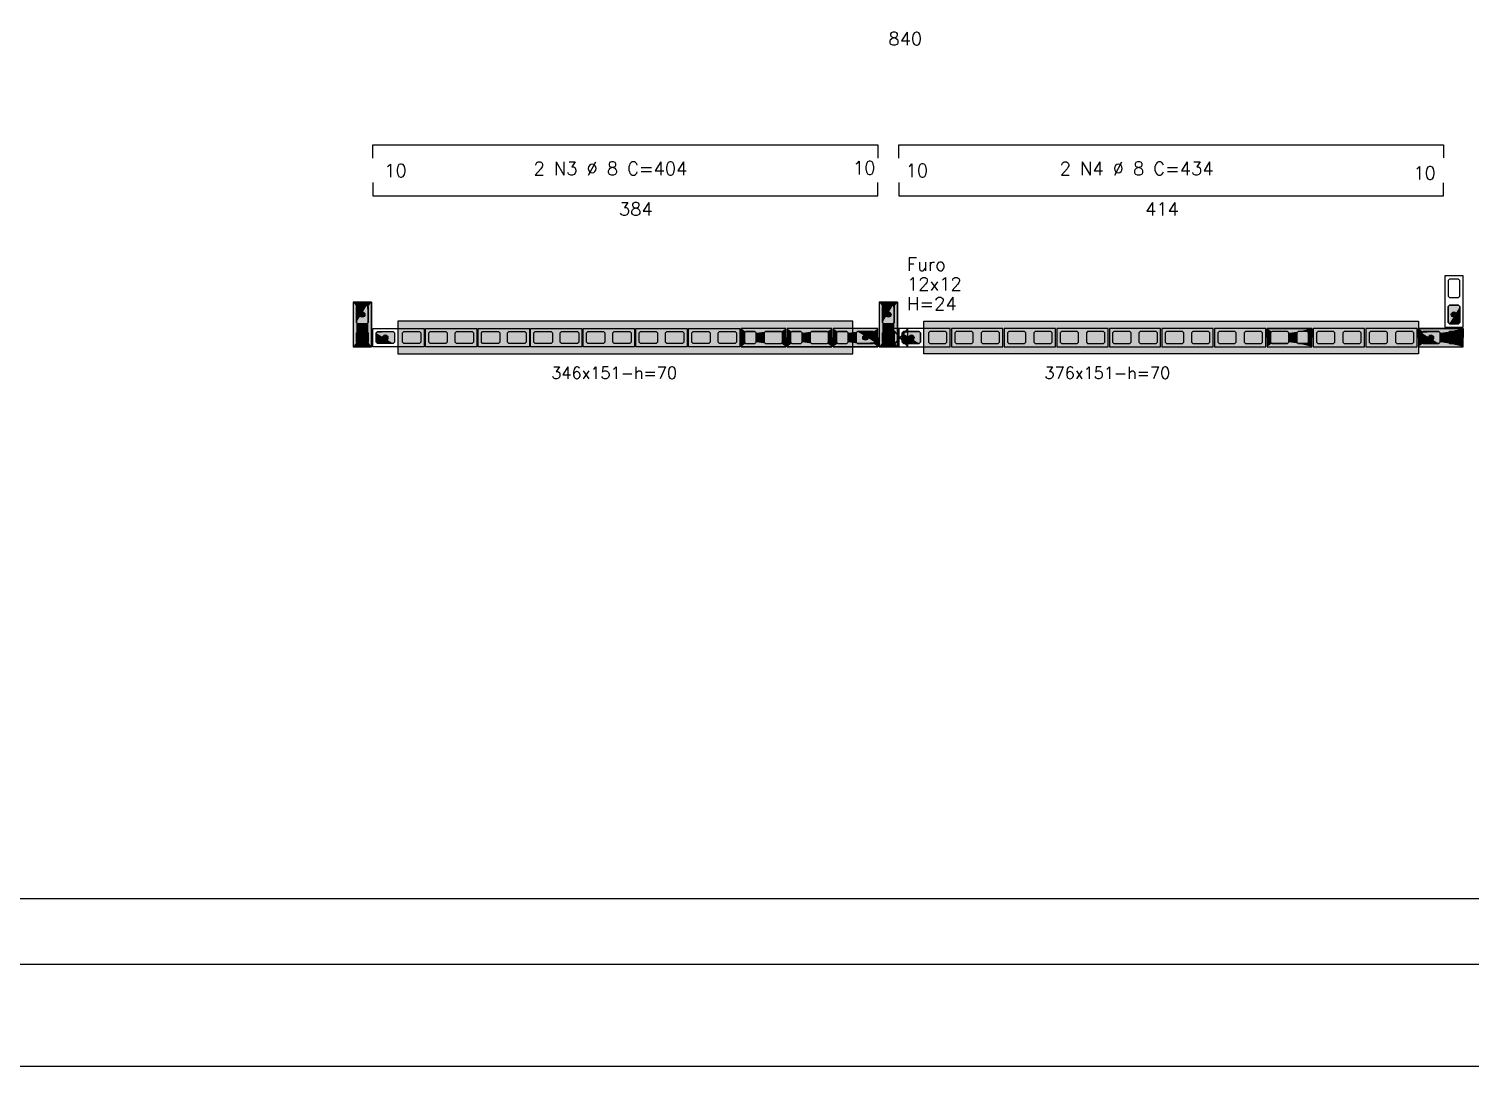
# Model space of a CAD drawing. Extents: x -1.9 to 86, y -1.6 to 61.
# Drawn here: x 19.97 to 41.89, y -1.55 to 14.23 of the extents above; entities that cross this region are included whole.
import ezdxf

# ---------------------------------------------------------------- set-up
doc = ezdxf.new("R2010")
doc.units = 0
doc.header["$MEASUREMENT"] = 0
doc.linetypes.add('HIDDEN', pattern=[9.525, 6.35, -3.175])
doc.layers.get('Defpoints').update_dxf_attribs({"linetype": 'CONTINUOUS'})
for name, color, linetype in [('ARQ_FOLHA', 7, 'CONTINUOUS'), ('PENA_01', 1, 'CONTINUOUS'), ('PENA_02', 2, 'CONTINUOUS'), ('PENA_03', 3, 'CONTINUOUS'), ('PENA_05', 5, 'CONTINUOUS'), ('PENA_11', 252, 'CONTINUOUS'), ('PENA_21', 100, 'CONTINUOUS'), ('PENA_23', 50, 'CONTINUOUS')]:
    doc.layers.add(name, color=color, linetype=linetype)
doc.styles.get("Standard").update_dxf_attribs({"font": 'ROMANS.SHX'})

msp = doc.modelspace()

# ---------------------------------------------------------------- linework, layer by layer
at = {"layer": 'ARQ_FOLHA', "color": 1}
for points in [[(0, 0), (84.1, 0), (84.1, 59.4), (0, 59.4)], [(2.5, 1), (83.1, 1), (83.1, 58.4), (2.5, 58.4)]]:
    msp.add_lwpolyline(points, close=True, dxfattribs=at)
at = {"layer": 'Defpoints', "color": 8, "linetype": 'HIDDEN', "ltscale": 100}
msp.add_lwpolyline([(-1.95, 60.95), (-1.95, -1.55), (86.05, -1.55), (86.05, 60.95)], close=True, dxfattribs=at)
at = {"layer": 'PENA_01', "linetype": 'Continuous'}
for points in [[(41.709, 10.141), (41.729, 10.161), (41.729, 10.401), (41.709, 10.421), (41.569, 10.421), (41.549, 10.401), (41.549, 10.161), (41.569, 10.141), (41.709, 10.141)], [(25.129, 9.761), (25.129, 10.001), (25.109, 10.021), (24.969, 10.021), (24.949, 10.001), (24.949, 9.761), (24.969, 9.741), (25.109, 9.741), (25.129, 9.761)], [(33.129, 9.761), (33.129, 10.001), (33.109, 10.021), (32.969, 10.021), (32.949, 10.001), (32.949, 9.761), (32.969, 9.741), (33.109, 9.741), (33.129, 9.761)], [(41.709, 9.741), (41.729, 9.761), (41.729, 10.001), (41.709, 10.021), (41.569, 10.021), (41.549, 10.001), (41.549, 9.761), (41.569, 9.741), (41.709, 9.741)], [(25.129, 9.461), (25.129, 9.601), (25.109, 9.621), (24.969, 9.621), (24.949, 9.601), (24.949, 9.461), (24.969, 9.441), (25.109, 9.441), (25.129, 9.461)], [(25.529, 9.461), (25.509, 9.441), (25.269, 9.441), (25.249, 9.461), (25.249, 9.601), (25.269, 9.621), (25.509, 9.621), (25.529, 9.601), (25.529, 9.461)], [(25.929, 9.461), (25.909, 9.441), (25.669, 9.441), (25.649, 9.461), (25.649, 9.601), (25.669, 9.621), (25.909, 9.621), (25.929, 9.601), (25.929, 9.461)], [(26.329, 9.461), (26.309, 9.441), (26.069, 9.441), (26.049, 9.461), (26.049, 9.601), (26.069, 9.621), (26.309, 9.621), (26.329, 9.601), (26.329, 9.461)], [(26.729, 9.461), (26.709, 9.441), (26.469, 9.441), (26.449, 9.461), (26.449, 9.601), (26.469, 9.621), (26.709, 9.621), (26.729, 9.601), (26.729, 9.461)], [(27.129, 9.461), (27.109, 9.441), (26.869, 9.441), (26.849, 9.461), (26.849, 9.601), (26.869, 9.621), (27.109, 9.621), (27.129, 9.601), (27.129, 9.461)], [(27.529, 9.461), (27.509, 9.441), (27.269, 9.441), (27.249, 9.461), (27.249, 9.601), (27.269, 9.621), (27.509, 9.621), (27.529, 9.601), (27.529, 9.461)], [(27.929, 9.461), (27.909, 9.441), (27.669, 9.441), (27.649, 9.461), (27.649, 9.601), (27.669, 9.621), (27.909, 9.621), (27.929, 9.601), (27.929, 9.461)], [(28.329, 9.461), (28.309, 9.441), (28.069, 9.441), (28.049, 9.461), (28.049, 9.601), (28.069, 9.621), (28.309, 9.621), (28.329, 9.601), (28.329, 9.461)], [(28.729, 9.461), (28.709, 9.441), (28.469, 9.441), (28.449, 9.461), (28.449, 9.601), (28.469, 9.621), (28.709, 9.621), (28.729, 9.601), (28.729, 9.461)], [(29.129, 9.461), (29.109, 9.441), (28.869, 9.441), (28.849, 9.461), (28.849, 9.601), (28.869, 9.621), (29.109, 9.621), (29.129, 9.601), (29.129, 9.461)], [(29.529, 9.461), (29.509, 9.441), (29.269, 9.441), (29.249, 9.461), (29.249, 9.601), (29.269, 9.621), (29.509, 9.621), (29.529, 9.601), (29.529, 9.461)], [(29.929, 9.461), (29.909, 9.441), (29.669, 9.441), (29.649, 9.461), (29.649, 9.601), (29.669, 9.621), (29.909, 9.621), (29.929, 9.601), (29.929, 9.461)], [(30.329, 9.461), (30.309, 9.441), (30.069, 9.441), (30.049, 9.461), (30.049, 9.601), (30.069, 9.621), (30.309, 9.621), (30.329, 9.601), (30.329, 9.461)], [(30.729, 9.461), (30.709, 9.441), (30.469, 9.441), (30.449, 9.461), (30.449, 9.601), (30.469, 9.621), (30.709, 9.621), (30.729, 9.601), (30.729, 9.461)], [(30.869, 9.441), (31.009, 9.441), (31.029, 9.461), (31.029, 9.601), (31.009, 9.621), (30.869, 9.621), (30.849, 9.601), (30.849, 9.461), (30.869, 9.441)], [(31.169, 9.441), (31.409, 9.441), (31.429, 9.461), (31.429, 9.601), (31.409, 9.621), (31.169, 9.621), (31.149, 9.601), (31.149, 9.461), (31.169, 9.441)], [(31.569, 9.441), (31.709, 9.441), (31.729, 9.461), (31.729, 9.601), (31.709, 9.621), (31.569, 9.621), (31.549, 9.601), (31.549, 9.461), (31.569, 9.441)], [(31.869, 9.441), (32.109, 9.441), (32.129, 9.461), (32.129, 9.601), (32.109, 9.621), (31.869, 9.621), (31.849, 9.601), (31.849, 9.461), (31.869, 9.441)], [(32.269, 9.441), (32.409, 9.441), (32.429, 9.461), (32.429, 9.601), (32.409, 9.621), (32.269, 9.621), (32.249, 9.601), (32.249, 9.461), (32.269, 9.441)], [(32.569, 9.441), (32.809, 9.441), (32.829, 9.461), (32.829, 9.601), (32.809, 9.621), (32.569, 9.621), (32.549, 9.601), (32.549, 9.461), (32.569, 9.441)], [(33.129, 9.461), (33.129, 9.601), (33.109, 9.621), (32.969, 9.621), (32.949, 9.601), (32.949, 9.461), (32.969, 9.441), (33.109, 9.441), (33.129, 9.461)], [(33.249, 9.461), (33.269, 9.441), (33.509, 9.441), (33.529, 9.461), (33.529, 9.601), (33.509, 9.621), (33.269, 9.621), (33.249, 9.601), (33.249, 9.461)], [(33.649, 9.461), (33.669, 9.441), (33.909, 9.441), (33.929, 9.461), (33.929, 9.601), (33.909, 9.621), (33.669, 9.621), (33.649, 9.601), (33.649, 9.461)], [(34.049, 9.461), (34.069, 9.441), (34.309, 9.441), (34.329, 9.461), (34.329, 9.601), (34.309, 9.621), (34.069, 9.621), (34.049, 9.601), (34.049, 9.461)], [(34.449, 9.461), (34.469, 9.441), (34.709, 9.441), (34.729, 9.461), (34.729, 9.601), (34.709, 9.621), (34.469, 9.621), (34.449, 9.601), (34.449, 9.461)], [(34.849, 9.461), (34.869, 9.441), (35.109, 9.441), (35.129, 9.461), (35.129, 9.601), (35.109, 9.621), (34.869, 9.621), (34.849, 9.601), (34.849, 9.461)], [(35.249, 9.461), (35.269, 9.441), (35.509, 9.441), (35.529, 9.461), (35.529, 9.601), (35.509, 9.621), (35.269, 9.621), (35.249, 9.601), (35.249, 9.461)], [(35.649, 9.461), (35.669, 9.441), (35.909, 9.441), (35.929, 9.461), (35.929, 9.601), (35.909, 9.621), (35.669, 9.621), (35.649, 9.601), (35.649, 9.461)], [(36.049, 9.461), (36.069, 9.441), (36.309, 9.441), (36.329, 9.461), (36.329, 9.601), (36.309, 9.621), (36.069, 9.621), (36.049, 9.601), (36.049, 9.461)], [(36.449, 9.461), (36.469, 9.441), (36.709, 9.441), (36.729, 9.461), (36.729, 9.601), (36.709, 9.621), (36.469, 9.621), (36.449, 9.601), (36.449, 9.461)], [(36.849, 9.461), (36.869, 9.441), (37.109, 9.441), (37.129, 9.461), (37.129, 9.601), (37.109, 9.621), (36.869, 9.621), (36.849, 9.601), (36.849, 9.461)], [(37.249, 9.461), (37.269, 9.441), (37.509, 9.441), (37.529, 9.461), (37.529, 9.601), (37.509, 9.621), (37.269, 9.621), (37.249, 9.601), (37.249, 9.461)], [(37.649, 9.461), (37.669, 9.441), (37.909, 9.441), (37.929, 9.461), (37.929, 9.601), (37.909, 9.621), (37.669, 9.621), (37.649, 9.601), (37.649, 9.461)], [(38.049, 9.461), (38.069, 9.441), (38.309, 9.441), (38.329, 9.461), (38.329, 9.601), (38.309, 9.621), (38.069, 9.621), (38.049, 9.601), (38.049, 9.461)], [(38.449, 9.461), (38.469, 9.441), (38.709, 9.441), (38.729, 9.461), (38.729, 9.601), (38.709, 9.621), (38.469, 9.621), (38.449, 9.601), (38.449, 9.461)], [(39.109, 9.621), (38.869, 9.621), (38.849, 9.601), (38.849, 9.461), (38.869, 9.441), (39.109, 9.441), (39.129, 9.461), (39.129, 9.601), (39.109, 9.621)], [(39.409, 9.621), (39.269, 9.621), (39.249, 9.601), (39.249, 9.461), (39.269, 9.441), (39.409, 9.441), (39.429, 9.461), (39.429, 9.601), (39.409, 9.621)], [(39.549, 9.461), (39.569, 9.441), (39.809, 9.441), (39.829, 9.461), (39.829, 9.601), (39.809, 9.621), (39.569, 9.621), (39.549, 9.601), (39.549, 9.461)], [(39.949, 9.461), (39.969, 9.441), (40.209, 9.441), (40.229, 9.461), (40.229, 9.601), (40.209, 9.621), (39.969, 9.621), (39.949, 9.601), (39.949, 9.461)], [(40.349, 9.461), (40.369, 9.441), (40.609, 9.441), (40.629, 9.461), (40.629, 9.601), (40.609, 9.621), (40.369, 9.621), (40.349, 9.601), (40.349, 9.461)], [(40.749, 9.461), (40.769, 9.441), (41.009, 9.441), (41.029, 9.461), (41.029, 9.601), (41.009, 9.621), (40.769, 9.621), (40.749, 9.601), (40.749, 9.461)], [(41.409, 9.621), (41.169, 9.621), (41.149, 9.601), (41.149, 9.461), (41.169, 9.441), (41.409, 9.441), (41.429, 9.461), (41.429, 9.601), (41.409, 9.621)], [(41.709, 9.621), (41.569, 9.621), (41.549, 9.601), (41.549, 9.461), (41.569, 9.441), (41.709, 9.441), (41.729, 9.461), (41.729, 9.601), (41.709, 9.621)]]:
    msp.add_lwpolyline(points, dxfattribs=at)
at = {"layer": 'PENA_02', "linetype": 'Continuous'}
for points in [[(41.779, 9.691), (41.779, 10.471), (41.499, 10.471), (41.499, 9.691), (41.779, 9.691)], [(25.179, 9.391), (25.179, 10.071), (24.899, 10.071), (24.899, 9.391), (25.179, 9.391)], [(33.179, 9.391), (33.179, 10.071), (32.899, 10.071), (32.899, 9.391), (33.179, 9.391)], [(25.979, 9.391), (25.199, 9.391), (25.199, 9.671), (25.979, 9.671), (25.979, 9.391)], [(26.779, 9.391), (25.999, 9.391), (25.999, 9.671), (26.779, 9.671), (26.779, 9.391)], [(27.579, 9.391), (26.799, 9.391), (26.799, 9.671), (27.579, 9.671), (27.579, 9.391)], [(28.379, 9.391), (27.599, 9.391), (27.599, 9.671), (28.379, 9.671), (28.379, 9.391)], [(29.179, 9.391), (28.399, 9.391), (28.399, 9.671), (29.179, 9.671), (29.179, 9.391)], [(29.979, 9.391), (29.199, 9.391), (29.199, 9.671), (29.979, 9.671), (29.979, 9.391)], [(30.779, 9.391), (29.999, 9.391), (29.999, 9.671), (30.779, 9.671), (30.779, 9.391)], [(30.799, 9.391), (31.479, 9.391), (31.479, 9.671), (30.799, 9.671), (30.799, 9.391)], [(31.499, 9.391), (32.179, 9.391), (32.179, 9.671), (31.499, 9.671), (31.499, 9.391)], [(32.199, 9.391), (32.879, 9.391), (32.879, 9.671), (32.199, 9.671), (32.199, 9.391)], [(33.199, 9.391), (33.979, 9.391), (33.979, 9.671), (33.199, 9.671), (33.199, 9.391)], [(33.999, 9.391), (34.779, 9.391), (34.779, 9.671), (33.999, 9.671), (33.999, 9.391)], [(34.799, 9.391), (35.579, 9.391), (35.579, 9.671), (34.799, 9.671), (34.799, 9.391)], [(35.599, 9.391), (36.379, 9.391), (36.379, 9.671), (35.599, 9.671), (35.599, 9.391)], [(36.399, 9.391), (37.179, 9.391), (37.179, 9.671), (36.399, 9.671), (36.399, 9.391)], [(37.199, 9.391), (37.979, 9.391), (37.979, 9.671), (37.199, 9.671), (37.199, 9.391)], [(37.999, 9.391), (38.779, 9.391), (38.779, 9.671), (37.999, 9.671), (37.999, 9.391)], [(39.479, 9.671), (38.799, 9.671), (38.799, 9.391), (39.479, 9.391), (39.479, 9.671)], [(39.499, 9.391), (40.279, 9.391), (40.279, 9.671), (39.499, 9.671), (39.499, 9.391)], [(40.299, 9.391), (41.079, 9.391), (41.079, 9.671), (40.299, 9.671), (40.299, 9.391)], [(41.779, 9.671), (41.099, 9.671), (41.099, 9.391), (41.779, 9.391), (41.779, 9.671)]]:
    msp.add_lwpolyline(points, dxfattribs=at)
at = {"layer": 'PENA_03', "linetype": 'Continuous'}
for p, q in [((33.333, 9.671), (33.093, 9.391)), ((33.093, 9.671), (33.333, 9.391)), ((33.333, 9.671), (33.093, 9.671)), ((33.093, 9.671), (33.093, 9.391)), ((33.333, 9.391), (33.333, 9.671)), ((33.093, 9.391), (33.333, 9.391))]:
    msp.add_line(p, q, dxfattribs=at)
for points in [[(25.109, 10.021), (25.129, 10.001), (25.129, 9.761), (25.109, 9.741), (24.969, 9.741), (24.949, 9.761), (24.949, 10.001), (24.969, 10.021), (25.109, 10.021)], [(33.109, 10.021), (33.129, 10.001), (33.129, 9.761), (33.109, 9.741), (32.969, 9.741), (32.949, 9.761), (32.949, 10.001), (32.969, 10.021), (33.109, 10.021)], [(41.569, 9.741), (41.549, 9.761), (41.549, 10.001), (41.569, 10.021), (41.709, 10.021), (41.729, 10.001), (41.729, 9.761), (41.709, 9.741), (41.569, 9.741)], [(24.949, 9.601), (24.969, 9.621), (25.109, 9.621), (25.129, 9.601), (25.129, 9.461), (25.109, 9.441), (24.969, 9.441), (24.949, 9.461), (24.949, 9.601)], [(25.249, 9.601), (25.269, 9.621), (25.509, 9.621), (25.529, 9.601), (25.529, 9.461), (25.509, 9.441), (25.269, 9.441), (25.249, 9.461), (25.249, 9.601)], [(32.829, 9.461), (32.809, 9.441), (32.569, 9.441), (32.549, 9.461), (32.549, 9.601), (32.569, 9.621), (32.809, 9.621), (32.829, 9.601), (32.829, 9.461)], [(32.949, 9.601), (32.969, 9.621), (33.109, 9.621), (33.129, 9.601), (33.129, 9.461), (33.109, 9.441), (32.969, 9.441), (32.949, 9.461), (32.949, 9.601)], [(33.249, 9.601), (33.269, 9.621), (33.509, 9.621), (33.529, 9.601), (33.529, 9.461), (33.509, 9.441), (33.269, 9.441), (33.249, 9.461), (33.249, 9.601)], [(41.149, 9.601), (41.169, 9.621), (41.409, 9.621), (41.429, 9.601), (41.429, 9.461), (41.409, 9.441), (41.169, 9.441), (41.149, 9.461), (41.149, 9.601)], [(41.569, 9.441), (41.549, 9.461), (41.549, 9.601), (41.569, 9.621), (41.709, 9.621), (41.729, 9.601), (41.729, 9.461), (41.709, 9.441), (41.569, 9.441)]]:
    msp.add_lwpolyline(points, dxfattribs=at)
for centre in [(25.039, 9.881), (33.039, 9.881), (41.639, 9.881), (25.039, 9.531), (25.389, 9.531), (32.689, 9.531), (33.039, 9.531), (33.389, 9.531), (41.289, 9.531), (41.639, 9.531)]:
    msp.add_circle(centre, 0.04, dxfattribs=at)
for points in [[(25.079, 9.881), (25.019, 9.916), (25.002, 9.895)], [(25.079, 9.881), (25.002, 9.895), (25.002, 9.867)], [(25.079, 9.881), (25.002, 9.867), (25.019, 9.846)], [(25.079, 9.881), (25.046, 9.921), (25.019, 9.916)], [(25.079, 9.881), (25.019, 9.846), (25.046, 9.842)], [(25.079, 9.881), (25.07, 9.907), (25.046, 9.921)], [(25.079, 9.881), (25.046, 9.842), (25.07, 9.855)], [(25.079, 9.881), (25.07, 9.855), (25.079, 9.881)], [(33.079, 9.881), (33.019, 9.916), (33.002, 9.895)], [(33.079, 9.881), (33.002, 9.895), (33.002, 9.867)], [(33.079, 9.881), (33.002, 9.867), (33.019, 9.846)], [(33.079, 9.881), (33.046, 9.921), (33.019, 9.916)], [(33.079, 9.881), (33.019, 9.846), (33.046, 9.842)], [(33.079, 9.881), (33.07, 9.907), (33.046, 9.921)], [(33.079, 9.881), (33.046, 9.842), (33.07, 9.855)], [(33.079, 9.881), (33.07, 9.855), (33.079, 9.881)], [(41.679, 9.881), (41.619, 9.916), (41.602, 9.895)], [(41.679, 9.881), (41.602, 9.895), (41.602, 9.867)], [(41.679, 9.881), (41.602, 9.867), (41.619, 9.846)], [(41.679, 9.881), (41.646, 9.921), (41.619, 9.916)], [(41.679, 9.881), (41.619, 9.846), (41.646, 9.842)], [(41.679, 9.881), (41.67, 9.907), (41.646, 9.921)], [(41.679, 9.881), (41.646, 9.842), (41.67, 9.855)], [(41.679, 9.881), (41.67, 9.855), (41.679, 9.881)], [(25.079, 9.531), (25.019, 9.566), (25.002, 9.545)], [(25.079, 9.531), (25.002, 9.545), (25.002, 9.517)], [(25.079, 9.531), (25.002, 9.517), (25.019, 9.496)], [(25.079, 9.531), (25.046, 9.571), (25.019, 9.566)], [(25.079, 9.531), (25.019, 9.496), (25.046, 9.492)], [(25.079, 9.531), (25.07, 9.557), (25.046, 9.571)], [(25.079, 9.531), (25.046, 9.492), (25.07, 9.505)], [(25.079, 9.531), (25.07, 9.505), (25.079, 9.531)], [(25.429, 9.531), (25.369, 9.566), (25.352, 9.545)], [(25.429, 9.531), (25.352, 9.545), (25.352, 9.517)], [(25.429, 9.531), (25.352, 9.517), (25.369, 9.496)], [(25.429, 9.531), (25.396, 9.571), (25.369, 9.566)], [(25.429, 9.531), (25.369, 9.496), (25.396, 9.492)], [(25.429, 9.531), (25.42, 9.557), (25.396, 9.571)], [(25.429, 9.531), (25.396, 9.492), (25.42, 9.505)], [(25.429, 9.531), (25.42, 9.505), (25.429, 9.531)], [(32.729, 9.531), (32.669, 9.566), (32.652, 9.545)], [(32.729, 9.531), (32.652, 9.545), (32.652, 9.517)], [(32.729, 9.531), (32.652, 9.517), (32.669, 9.496)], [(32.729, 9.531), (32.696, 9.571), (32.669, 9.566)], [(32.729, 9.531), (32.669, 9.496), (32.696, 9.492)], [(32.729, 9.531), (32.72, 9.557), (32.696, 9.571)], [(32.729, 9.531), (32.696, 9.492), (32.72, 9.505)], [(32.729, 9.531), (32.72, 9.505), (32.729, 9.531)], [(33.079, 9.531), (33.019, 9.566), (33.002, 9.545)], [(33.079, 9.531), (33.002, 9.545), (33.002, 9.517)], [(33.079, 9.531), (33.002, 9.517), (33.019, 9.496)], [(33.079, 9.531), (33.046, 9.571), (33.019, 9.566)], [(33.079, 9.531), (33.019, 9.496), (33.046, 9.492)], [(33.079, 9.531), (33.07, 9.557), (33.046, 9.571)], [(33.079, 9.531), (33.046, 9.492), (33.07, 9.505)], [(33.079, 9.531), (33.07, 9.505), (33.079, 9.531)], [(33.429, 9.531), (33.369, 9.566), (33.352, 9.545)], [(33.429, 9.531), (33.352, 9.545), (33.352, 9.517)], [(33.429, 9.531), (33.352, 9.517), (33.369, 9.496)], [(33.429, 9.531), (33.396, 9.571), (33.369, 9.566)], [(33.429, 9.531), (33.369, 9.496), (33.396, 9.492)], [(33.429, 9.531), (33.42, 9.557), (33.396, 9.571)], [(33.429, 9.531), (33.396, 9.492), (33.42, 9.505)], [(33.429, 9.531), (33.42, 9.505), (33.429, 9.531)], [(41.329, 9.531), (41.269, 9.566), (41.252, 9.545)], [(41.329, 9.531), (41.252, 9.545), (41.252, 9.517)], [(41.329, 9.531), (41.252, 9.517), (41.269, 9.496)], [(41.329, 9.531), (41.296, 9.571), (41.269, 9.566)], [(41.329, 9.531), (41.269, 9.496), (41.296, 9.492)], [(41.329, 9.531), (41.32, 9.557), (41.296, 9.571)], [(41.329, 9.531), (41.296, 9.492), (41.32, 9.505)], [(41.329, 9.531), (41.32, 9.505), (41.329, 9.531)], [(41.679, 9.531), (41.619, 9.566), (41.602, 9.545)], [(41.679, 9.531), (41.602, 9.545), (41.602, 9.517)], [(41.679, 9.531), (41.602, 9.517), (41.619, 9.496)], [(41.679, 9.531), (41.646, 9.571), (41.619, 9.566)], [(41.679, 9.531), (41.619, 9.496), (41.646, 9.492)], [(41.679, 9.531), (41.67, 9.557), (41.646, 9.571)], [(41.679, 9.531), (41.646, 9.492), (41.67, 9.505)], [(41.679, 9.531), (41.67, 9.505), (41.679, 9.531)]]:
    msp.add_solid(points, dxfattribs=at)
at = {"layer": 'PENA_05', "linetype": 'Continuous'}
for p, q in [((25.199, 12.261), (25.199, 12.461)), ((25.199, 12.461), (32.879, 12.461)), ((32.879, 12.461), (32.879, 12.261)), ((33.199, 12.261), (33.199, 12.461)), ((33.199, 12.461), (41.479, 12.461)), ((41.479, 12.461), (41.479, 12.263)), ((25.199, 11.888), (25.199, 11.688)), ((32.879, 11.688), (32.879, 11.888)), ((33.199, 11.888), (33.199, 11.688)), ((41.479, 11.688), (41.479, 11.886)), ((25.199, 11.688), (32.879, 11.688)), ((33.199, 11.688), (41.479, 11.688))]:
    msp.add_line(p, q, dxfattribs=at)
at = {"layer": 'PENA_11', "linetype": 'Continuous'}
for points in [[(25.109, 10.021), (24.969, 9.741), (24.949, 9.761)], [(25.109, 10.021), (24.949, 9.761), (24.949, 10.001)], [(25.109, 10.021), (24.949, 10.001), (24.969, 10.021)], [(25.109, 10.021), (25.109, 9.741), (24.969, 9.741)], [(25.109, 10.021), (24.969, 10.021), (25.109, 10.021)], [(25.109, 10.021), (25.129, 10.001), (25.129, 9.761)], [(25.109, 10.021), (25.129, 9.761), (25.109, 9.741)], [(33.109, 10.021), (32.969, 9.741), (32.949, 9.761)], [(33.109, 10.021), (32.949, 9.761), (32.949, 10.001)], [(33.109, 10.021), (32.949, 10.001), (32.969, 10.021)], [(33.109, 10.021), (33.109, 9.741), (32.969, 9.741)], [(33.109, 10.021), (32.969, 10.021), (33.109, 10.021)], [(33.109, 10.021), (33.129, 10.001), (33.129, 9.761)], [(33.109, 10.021), (33.129, 9.761), (33.109, 9.741)], [(41.569, 9.741), (41.549, 10.001), (41.569, 10.021)], [(41.569, 9.741), (41.549, 9.761), (41.549, 10.001)], [(41.569, 9.741), (41.569, 10.021), (41.709, 10.021)], [(41.569, 9.741), (41.709, 10.021), (41.729, 10.001)], [(41.569, 9.741), (41.729, 10.001), (41.729, 9.761)], [(41.569, 9.741), (41.729, 9.761), (41.709, 9.741)], [(41.569, 9.741), (41.709, 9.741), (41.569, 9.741)], [(24.949, 9.601), (24.969, 9.621), (25.109, 9.621)], [(24.949, 9.601), (25.109, 9.621), (25.129, 9.601)], [(24.949, 9.601), (25.129, 9.601), (25.129, 9.461)], [(24.949, 9.601), (25.129, 9.461), (25.109, 9.441)], [(24.949, 9.601), (25.109, 9.441), (24.969, 9.441)], [(24.949, 9.601), (24.969, 9.441), (24.949, 9.461)], [(24.949, 9.601), (24.949, 9.461), (24.949, 9.601)], [(25.249, 9.601), (25.269, 9.621), (25.509, 9.621)], [(25.249, 9.601), (25.509, 9.621), (25.529, 9.601)], [(25.249, 9.601), (25.529, 9.601), (25.529, 9.461)], [(25.249, 9.601), (25.529, 9.461), (25.509, 9.441)], [(25.249, 9.601), (25.509, 9.441), (25.269, 9.441)], [(25.249, 9.601), (25.269, 9.441), (25.249, 9.461)], [(25.249, 9.601), (25.249, 9.461), (25.249, 9.601)], [(32.829, 9.461), (32.549, 9.601), (32.569, 9.621)], [(32.829, 9.461), (32.549, 9.461), (32.549, 9.601)], [(32.829, 9.461), (32.569, 9.441), (32.549, 9.461)], [(32.829, 9.461), (32.569, 9.621), (32.809, 9.621)], [(32.829, 9.461), (32.809, 9.441), (32.569, 9.441)], [(32.829, 9.461), (32.809, 9.621), (32.829, 9.601)], [(32.829, 9.461), (32.829, 9.601), (32.829, 9.461)], [(32.949, 9.601), (32.969, 9.621), (33.109, 9.621)], [(32.949, 9.601), (33.109, 9.621), (33.129, 9.601)], [(32.949, 9.601), (33.129, 9.601), (33.129, 9.461)], [(32.949, 9.601), (33.129, 9.461), (33.109, 9.441)], [(32.949, 9.601), (33.109, 9.441), (32.969, 9.441)], [(32.949, 9.601), (32.969, 9.441), (32.949, 9.461)], [(32.949, 9.601), (32.949, 9.461), (32.949, 9.601)], [(33.249, 9.601), (33.269, 9.621), (33.509, 9.621)], [(33.249, 9.601), (33.509, 9.621), (33.529, 9.601)], [(33.249, 9.601), (33.529, 9.601), (33.529, 9.461)], [(33.249, 9.601), (33.529, 9.461), (33.509, 9.441)], [(33.249, 9.601), (33.509, 9.441), (33.269, 9.441)], [(33.249, 9.601), (33.269, 9.441), (33.249, 9.461)], [(33.249, 9.601), (33.249, 9.461), (33.249, 9.601)], [(41.149, 9.601), (41.169, 9.621), (41.409, 9.621)], [(41.149, 9.601), (41.409, 9.621), (41.429, 9.601)], [(41.149, 9.601), (41.429, 9.601), (41.429, 9.461)], [(41.149, 9.601), (41.429, 9.461), (41.409, 9.441)], [(41.149, 9.601), (41.409, 9.441), (41.169, 9.441)], [(41.149, 9.601), (41.169, 9.441), (41.149, 9.461)], [(41.149, 9.601), (41.149, 9.461), (41.149, 9.601)], [(41.569, 9.441), (41.549, 9.601), (41.569, 9.621)], [(41.569, 9.441), (41.549, 9.461), (41.549, 9.601)], [(41.569, 9.441), (41.569, 9.621), (41.709, 9.621)], [(41.569, 9.441), (41.709, 9.621), (41.729, 9.601)], [(41.569, 9.441), (41.729, 9.601), (41.729, 9.461)], [(41.569, 9.441), (41.729, 9.461), (41.709, 9.441)], [(41.569, 9.441), (41.709, 9.441), (41.569, 9.441)]]:
    msp.add_solid(points, dxfattribs=at)
at = {"layer": 'PENA_21', "linetype": 'Continuous'}
for points in [[(25.039, 9.391), (25.039, 9.441), (24.969, 9.441), (24.949, 9.461), (24.949, 9.601), (24.969, 9.621), (25.039, 9.621), (25.039, 9.741), (24.969, 9.741), (24.949, 9.761), (24.949, 10.001), (24.969, 10.021), (25.039, 10.021), (25.039, 10.071), (24.899, 10.071), (24.899, 9.391), (25.039, 9.391)], [(25.039, 9.391), (25.039, 9.441), (25.109, 9.441), (25.129, 9.461), (25.129, 9.601), (25.109, 9.621), (25.039, 9.621), (25.039, 9.741), (25.109, 9.741), (25.129, 9.761), (25.129, 10.001), (25.109, 10.021), (25.039, 10.021), (25.039, 10.071), (25.179, 10.071), (25.179, 9.391), (25.039, 9.391)], [(33.039, 9.391), (33.039, 9.441), (32.969, 9.441), (32.949, 9.461), (32.949, 9.601), (32.969, 9.621), (33.039, 9.621), (33.039, 9.741), (32.969, 9.741), (32.949, 9.761), (32.949, 10.001), (32.969, 10.021), (33.039, 10.021), (33.039, 10.071), (32.899, 10.071), (32.899, 9.391), (33.039, 9.391)], [(33.039, 9.391), (33.039, 9.441), (33.109, 9.441), (33.129, 9.461), (33.129, 9.601), (33.109, 9.621), (33.039, 9.621), (33.039, 9.741), (33.109, 9.741), (33.129, 9.761), (33.129, 10.001), (33.109, 10.021), (33.039, 10.021), (33.039, 10.071), (33.179, 10.071), (33.179, 9.391), (33.039, 9.391)], [(30.799, 9.531), (30.849, 9.531), (30.849, 9.601), (30.869, 9.621), (31.009, 9.621), (31.029, 9.601), (31.029, 9.531), (31.149, 9.531), (31.149, 9.601), (31.169, 9.621), (31.409, 9.621), (31.429, 9.601), (31.429, 9.531), (31.479, 9.531), (31.479, 9.671), (30.799, 9.671), (30.799, 9.531)], [(31.499, 9.531), (31.549, 9.531), (31.549, 9.601), (31.569, 9.621), (31.709, 9.621), (31.729, 9.601), (31.729, 9.531), (31.849, 9.531), (31.849, 9.601), (31.869, 9.621), (32.109, 9.621), (32.129, 9.601), (32.129, 9.531), (32.179, 9.531), (32.179, 9.671), (31.499, 9.671), (31.499, 9.531)], [(32.199, 9.531), (32.249, 9.531), (32.249, 9.601), (32.269, 9.621), (32.409, 9.621), (32.429, 9.601), (32.429, 9.531), (32.549, 9.531), (32.549, 9.601), (32.569, 9.621), (32.809, 9.621), (32.829, 9.601), (32.829, 9.531), (32.879, 9.531), (32.879, 9.671), (32.199, 9.671), (32.199, 9.531)], [(39.479, 9.531), (39.429, 9.531), (39.429, 9.601), (39.409, 9.621), (39.269, 9.621), (39.249, 9.601), (39.249, 9.531), (39.129, 9.531), (39.129, 9.601), (39.109, 9.621), (38.869, 9.621), (38.849, 9.601), (38.849, 9.531), (38.799, 9.531), (38.799, 9.671), (39.479, 9.671), (39.479, 9.531)], [(41.779, 9.531), (41.729, 9.531), (41.729, 9.601), (41.709, 9.621), (41.569, 9.621), (41.549, 9.601), (41.549, 9.531), (41.429, 9.531), (41.429, 9.601), (41.409, 9.621), (41.169, 9.621), (41.149, 9.601), (41.149, 9.531), (41.099, 9.531), (41.099, 9.671), (41.779, 9.671), (41.779, 9.531)], [(30.799, 9.531), (30.849, 9.531), (30.849, 9.461), (30.869, 9.441), (31.009, 9.441), (31.029, 9.461), (31.029, 9.531), (31.149, 9.531), (31.149, 9.461), (31.169, 9.441), (31.409, 9.441), (31.429, 9.461), (31.429, 9.531), (31.479, 9.531), (31.479, 9.391), (30.799, 9.391), (30.799, 9.531)], [(31.499, 9.531), (31.549, 9.531), (31.549, 9.461), (31.569, 9.441), (31.709, 9.441), (31.729, 9.461), (31.729, 9.531), (31.849, 9.531), (31.849, 9.461), (31.869, 9.441), (32.109, 9.441), (32.129, 9.461), (32.129, 9.531), (32.179, 9.531), (32.179, 9.391), (31.499, 9.391), (31.499, 9.531)], [(32.199, 9.531), (32.249, 9.531), (32.249, 9.461), (32.269, 9.441), (32.409, 9.441), (32.429, 9.461), (32.429, 9.531), (32.549, 9.531), (32.549, 9.461), (32.569, 9.441), (32.809, 9.441), (32.829, 9.461), (32.829, 9.531), (32.879, 9.531), (32.879, 9.391), (32.199, 9.391), (32.199, 9.531)], [(39.479, 9.531), (39.429, 9.531), (39.429, 9.461), (39.409, 9.441), (39.269, 9.441), (39.249, 9.461), (39.249, 9.531), (39.129, 9.531), (39.129, 9.461), (39.109, 9.441), (38.869, 9.441), (38.849, 9.461), (38.849, 9.531), (38.799, 9.531), (38.799, 9.391), (39.479, 9.391), (39.479, 9.531)], [(41.779, 9.531), (41.729, 9.531), (41.729, 9.461), (41.709, 9.441), (41.569, 9.441), (41.549, 9.461), (41.549, 9.531), (41.429, 9.531), (41.429, 9.461), (41.409, 9.441), (41.169, 9.441), (41.149, 9.461), (41.149, 9.531), (41.099, 9.531), (41.099, 9.391), (41.779, 9.391), (41.779, 9.531)]]:
    msp.add_lwpolyline(points, dxfattribs=at)
for points in [[(25.039, 10.071), (24.899, 10.071), (24.969, 10.021)], [(24.969, 10.021), (24.899, 10.071), (24.949, 10.001)], [(24.899, 10.071), (24.949, 9.461), (24.949, 10.001)], [(24.899, 9.391), (24.949, 9.461), (24.899, 10.071)], [(24.949, 10.001), (24.949, 9.461), (24.949, 9.601)], [(24.949, 10.001), (24.949, 9.761), (24.949, 9.601)], [(25.039, 10.021), (25.039, 10.071), (24.969, 10.021)], [(25.109, 10.021), (25.039, 10.021), (25.179, 10.071)], [(25.039, 10.021), (25.039, 10.071), (25.179, 10.071)], [(25.129, 10.001), (25.109, 10.021), (25.179, 10.071)], [(25.129, 9.761), (25.179, 10.071), (25.129, 9.601)], [(25.129, 9.601), (25.179, 10.071), (25.129, 9.461)], [(25.179, 10.071), (25.179, 9.391), (25.129, 9.461)], [(25.129, 9.761), (25.129, 10.001), (25.179, 10.071)], [(33.039, 10.071), (32.899, 10.071), (32.969, 10.021)], [(32.969, 10.021), (32.899, 10.071), (32.949, 10.001)], [(32.899, 10.071), (32.949, 9.461), (32.949, 10.001)], [(32.899, 9.391), (32.949, 9.461), (32.899, 10.071)], [(32.949, 10.001), (32.949, 9.461), (32.949, 9.601)], [(32.949, 10.001), (32.949, 9.761), (32.949, 9.601)], [(33.039, 10.021), (33.039, 10.071), (32.969, 10.021)], [(33.109, 10.021), (33.039, 10.021), (33.179, 10.071)], [(33.039, 10.021), (33.039, 10.071), (33.179, 10.071)], [(33.129, 10.001), (33.109, 10.021), (33.179, 10.071)], [(33.129, 9.761), (33.179, 10.071), (33.129, 9.601)], [(33.129, 9.601), (33.179, 10.071), (33.129, 9.461)], [(33.179, 10.071), (33.179, 9.391), (33.129, 9.461)], [(33.129, 9.761), (33.129, 10.001), (33.179, 10.071)], [(24.969, 9.621), (24.949, 9.761), (24.949, 9.601)], [(24.969, 9.621), (24.969, 9.741), (24.949, 9.761)], [(25.039, 9.621), (24.969, 9.741), (24.969, 9.621)], [(25.039, 9.621), (25.039, 9.741), (24.969, 9.741)], [(25.039, 9.621), (25.109, 9.741), (25.109, 9.621)], [(25.039, 9.621), (25.039, 9.741), (25.109, 9.741)], [(25.109, 9.741), (25.129, 9.761), (25.109, 9.621)], [(25.109, 9.621), (25.129, 9.761), (25.129, 9.601)], [(31.479, 9.671), (30.799, 9.671), (30.869, 9.621)], [(30.799, 9.671), (30.799, 9.531), (30.849, 9.531)], [(30.799, 9.671), (30.849, 9.531), (30.849, 9.601)], [(30.799, 9.671), (30.849, 9.601), (30.869, 9.621)], [(31.479, 9.671), (30.869, 9.621), (31.009, 9.621)], [(31.479, 9.671), (31.009, 9.621), (31.029, 9.601)], [(31.479, 9.671), (31.029, 9.601), (31.169, 9.621)], [(31.479, 9.671), (31.169, 9.621), (31.409, 9.621)], [(31.479, 9.671), (31.409, 9.621), (31.429, 9.601)], [(31.479, 9.671), (31.429, 9.601), (31.479, 9.531)], [(32.179, 9.671), (31.499, 9.671), (31.569, 9.621)], [(31.499, 9.671), (31.499, 9.531), (31.549, 9.531)], [(31.499, 9.671), (31.549, 9.531), (31.549, 9.601)], [(31.499, 9.671), (31.549, 9.601), (31.569, 9.621)], [(32.179, 9.671), (31.569, 9.621), (31.709, 9.621)], [(32.179, 9.671), (31.709, 9.621), (31.729, 9.601)], [(32.179, 9.671), (31.729, 9.601), (31.869, 9.621)], [(32.179, 9.671), (31.869, 9.621), (32.109, 9.621)], [(32.179, 9.671), (32.109, 9.621), (32.129, 9.601)], [(32.179, 9.671), (32.129, 9.601), (32.179, 9.531)], [(32.879, 9.671), (32.199, 9.671), (32.269, 9.621)], [(32.199, 9.671), (32.199, 9.531), (32.249, 9.531)], [(32.199, 9.671), (32.249, 9.531), (32.249, 9.601)], [(32.199, 9.671), (32.249, 9.601), (32.269, 9.621)], [(32.879, 9.671), (32.269, 9.621), (32.409, 9.621)], [(32.879, 9.671), (32.409, 9.621), (32.429, 9.601)], [(32.879, 9.671), (32.429, 9.601), (32.569, 9.621)], [(32.879, 9.671), (32.569, 9.621), (32.809, 9.621)], [(32.879, 9.671), (32.809, 9.621), (32.829, 9.601)], [(32.879, 9.671), (32.829, 9.601), (32.879, 9.531)], [(32.969, 9.621), (32.949, 9.761), (32.949, 9.601)], [(32.969, 9.621), (32.969, 9.741), (32.949, 9.761)], [(33.039, 9.621), (32.969, 9.741), (32.969, 9.621)], [(33.039, 9.621), (33.039, 9.741), (32.969, 9.741)], [(33.039, 9.621), (33.109, 9.741), (33.109, 9.621)], [(33.039, 9.621), (33.039, 9.741), (33.109, 9.741)], [(33.109, 9.741), (33.129, 9.761), (33.109, 9.621)], [(33.109, 9.621), (33.129, 9.761), (33.129, 9.601)], [(39.479, 9.671), (38.869, 9.621), (38.799, 9.671)], [(38.869, 9.621), (38.849, 9.601), (38.799, 9.671)], [(38.799, 9.671), (38.849, 9.601), (38.799, 9.531)], [(39.109, 9.621), (38.869, 9.621), (39.479, 9.671)], [(39.129, 9.601), (39.109, 9.621), (39.479, 9.671)], [(39.479, 9.671), (39.269, 9.621), (39.129, 9.601)], [(39.479, 9.671), (39.409, 9.621), (39.269, 9.621)], [(39.479, 9.671), (39.429, 9.601), (39.409, 9.621)], [(39.479, 9.671), (39.479, 9.531), (39.429, 9.531)], [(39.479, 9.671), (39.429, 9.531), (39.429, 9.601)], [(41.779, 9.671), (41.169, 9.621), (41.099, 9.671)], [(41.169, 9.621), (41.149, 9.601), (41.099, 9.671)], [(41.099, 9.671), (41.149, 9.601), (41.099, 9.531)], [(41.409, 9.621), (41.169, 9.621), (41.779, 9.671)], [(41.429, 9.601), (41.409, 9.621), (41.779, 9.671)], [(41.779, 9.671), (41.569, 9.621), (41.429, 9.601)], [(41.779, 9.671), (41.709, 9.621), (41.569, 9.621)], [(41.779, 9.671), (41.729, 9.601), (41.709, 9.621)], [(41.779, 9.671), (41.779, 9.531), (41.729, 9.531)], [(41.779, 9.671), (41.729, 9.531), (41.729, 9.601)], [(24.969, 9.441), (24.949, 9.461), (24.899, 9.391)], [(24.969, 9.441), (24.899, 9.391), (25.039, 9.391)], [(24.969, 9.441), (25.039, 9.391), (25.039, 9.441)], [(25.179, 9.391), (25.039, 9.391), (25.109, 9.441)], [(25.109, 9.441), (25.039, 9.391), (25.039, 9.441)], [(25.129, 9.461), (25.179, 9.391), (25.109, 9.441)], [(30.799, 9.391), (30.799, 9.531), (30.849, 9.531)], [(30.799, 9.391), (30.849, 9.531), (30.849, 9.461)], [(30.799, 9.391), (30.849, 9.461), (30.869, 9.441)], [(31.479, 9.391), (30.799, 9.391), (30.869, 9.441)], [(31.479, 9.391), (30.869, 9.441), (31.009, 9.441)], [(31.479, 9.391), (31.009, 9.441), (31.029, 9.461)], [(31.029, 9.601), (31.149, 9.601), (31.169, 9.621)], [(31.029, 9.601), (31.029, 9.531), (31.149, 9.531)], [(31.029, 9.601), (31.149, 9.531), (31.149, 9.601)], [(31.029, 9.461), (31.029, 9.531), (31.149, 9.531)], [(31.029, 9.461), (31.149, 9.531), (31.149, 9.461)], [(31.479, 9.391), (31.029, 9.461), (31.169, 9.441)], [(31.029, 9.461), (31.149, 9.461), (31.169, 9.441)], [(31.479, 9.391), (31.169, 9.441), (31.409, 9.441)], [(31.479, 9.391), (31.409, 9.441), (31.429, 9.461)], [(31.479, 9.531), (31.429, 9.601), (31.429, 9.531)], [(31.479, 9.391), (31.429, 9.461), (31.479, 9.531)], [(31.479, 9.531), (31.429, 9.461), (31.429, 9.531)], [(31.499, 9.391), (31.499, 9.531), (31.549, 9.531)], [(31.499, 9.391), (31.549, 9.531), (31.549, 9.461)], [(31.499, 9.391), (31.549, 9.461), (31.569, 9.441)], [(32.179, 9.391), (31.499, 9.391), (31.569, 9.441)], [(32.179, 9.391), (31.569, 9.441), (31.709, 9.441)], [(32.179, 9.391), (31.709, 9.441), (31.729, 9.461)], [(31.729, 9.601), (31.849, 9.601), (31.869, 9.621)], [(31.729, 9.601), (31.729, 9.531), (31.849, 9.531)], [(31.729, 9.601), (31.849, 9.531), (31.849, 9.601)], [(31.729, 9.461), (31.729, 9.531), (31.849, 9.531)], [(31.729, 9.461), (31.849, 9.531), (31.849, 9.461)], [(32.179, 9.391), (31.729, 9.461), (31.869, 9.441)], [(31.729, 9.461), (31.849, 9.461), (31.869, 9.441)], [(32.179, 9.391), (31.869, 9.441), (32.109, 9.441)], [(32.179, 9.391), (32.109, 9.441), (32.129, 9.461)], [(32.179, 9.531), (32.129, 9.601), (32.129, 9.531)], [(32.179, 9.391), (32.129, 9.461), (32.179, 9.531)], [(32.179, 9.531), (32.129, 9.461), (32.129, 9.531)], [(32.199, 9.391), (32.199, 9.531), (32.249, 9.531)], [(32.199, 9.391), (32.249, 9.531), (32.249, 9.461)], [(32.199, 9.391), (32.249, 9.461), (32.269, 9.441)], [(32.879, 9.391), (32.199, 9.391), (32.269, 9.441)], [(32.879, 9.391), (32.269, 9.441), (32.409, 9.441)], [(32.879, 9.391), (32.409, 9.441), (32.429, 9.461)], [(32.429, 9.601), (32.549, 9.601), (32.569, 9.621)], [(32.429, 9.601), (32.429, 9.531), (32.549, 9.531)], [(32.429, 9.601), (32.549, 9.531), (32.549, 9.601)], [(32.429, 9.461), (32.429, 9.531), (32.549, 9.531)], [(32.429, 9.461), (32.549, 9.531), (32.549, 9.461)], [(32.879, 9.391), (32.429, 9.461), (32.569, 9.441)], [(32.429, 9.461), (32.549, 9.461), (32.569, 9.441)], [(32.879, 9.391), (32.569, 9.441), (32.809, 9.441)], [(32.879, 9.391), (32.809, 9.441), (32.829, 9.461)], [(32.879, 9.531), (32.829, 9.601), (32.829, 9.531)], [(32.879, 9.391), (32.829, 9.461), (32.879, 9.531)], [(32.879, 9.531), (32.829, 9.461), (32.829, 9.531)], [(32.969, 9.441), (32.949, 9.461), (32.899, 9.391)], [(32.969, 9.441), (32.899, 9.391), (33.039, 9.391)], [(32.969, 9.441), (33.039, 9.391), (33.039, 9.441)], [(33.179, 9.391), (33.039, 9.391), (33.109, 9.441)], [(33.109, 9.441), (33.039, 9.391), (33.039, 9.441)], [(33.129, 9.461), (33.179, 9.391), (33.109, 9.441)], [(38.849, 9.601), (38.849, 9.531), (38.799, 9.531)], [(38.799, 9.391), (38.849, 9.461), (38.799, 9.531)], [(38.849, 9.461), (38.849, 9.531), (38.799, 9.531)], [(38.869, 9.441), (38.849, 9.461), (38.799, 9.391)], [(39.479, 9.391), (38.869, 9.441), (38.799, 9.391)], [(39.109, 9.441), (38.869, 9.441), (39.479, 9.391)], [(39.129, 9.461), (39.109, 9.441), (39.479, 9.391)], [(39.129, 9.531), (39.129, 9.601), (39.269, 9.621)], [(39.129, 9.531), (39.269, 9.621), (39.249, 9.601)], [(39.129, 9.531), (39.249, 9.601), (39.249, 9.531)], [(39.129, 9.531), (39.129, 9.461), (39.269, 9.441)], [(39.129, 9.531), (39.269, 9.441), (39.249, 9.461)], [(39.129, 9.531), (39.249, 9.461), (39.249, 9.531)], [(39.479, 9.391), (39.269, 9.441), (39.129, 9.461)], [(39.479, 9.391), (39.409, 9.441), (39.269, 9.441)], [(39.479, 9.391), (39.429, 9.461), (39.409, 9.441)], [(39.479, 9.391), (39.479, 9.531), (39.429, 9.531)], [(39.479, 9.391), (39.429, 9.531), (39.429, 9.461)], [(41.149, 9.601), (41.149, 9.531), (41.099, 9.531)], [(41.099, 9.391), (41.149, 9.461), (41.099, 9.531)], [(41.149, 9.461), (41.149, 9.531), (41.099, 9.531)], [(41.169, 9.441), (41.149, 9.461), (41.099, 9.391)], [(41.779, 9.391), (41.169, 9.441), (41.099, 9.391)], [(41.409, 9.441), (41.169, 9.441), (41.779, 9.391)], [(41.429, 9.461), (41.409, 9.441), (41.779, 9.391)], [(41.429, 9.531), (41.429, 9.601), (41.569, 9.621)], [(41.429, 9.531), (41.569, 9.621), (41.549, 9.601)], [(41.429, 9.531), (41.549, 9.601), (41.549, 9.531)], [(41.429, 9.531), (41.429, 9.461), (41.569, 9.441)], [(41.429, 9.531), (41.569, 9.441), (41.549, 9.461)], [(41.429, 9.531), (41.549, 9.461), (41.549, 9.531)], [(41.779, 9.391), (41.569, 9.441), (41.429, 9.461)], [(41.779, 9.391), (41.709, 9.441), (41.569, 9.441)], [(41.779, 9.391), (41.729, 9.461), (41.709, 9.441)], [(41.779, 9.391), (41.779, 9.531), (41.729, 9.531)], [(41.779, 9.391), (41.729, 9.531), (41.729, 9.461)]]:
    msp.add_solid(points, dxfattribs=at)
at = {"layer": 'PENA_23', "linetype": 'Continuous'}
for points in [[(25.579, 9.281), (32.499, 9.281), (32.499, 9.781), (25.579, 9.781), (25.579, 9.281)], [(41.099, 9.281), (33.579, 9.281), (33.579, 9.781), (41.099, 9.781), (41.099, 9.281)]]:
    msp.add_lwpolyline(points, dxfattribs=at)
for points in [[(25.579, 9.281), (32.499, 9.281), (32.499, 9.781)], [(25.579, 9.281), (32.499, 9.781), (25.579, 9.781)], [(25.579, 9.281), (25.579, 9.781), (25.579, 9.281)], [(41.099, 9.281), (33.579, 9.281), (33.579, 9.781)], [(41.099, 9.281), (33.579, 9.781), (41.099, 9.781)], [(41.099, 9.281), (41.099, 9.781), (41.099, 9.281)]]:
    msp.add_solid(points, dxfattribs=at)

# ---------------------------------------------------------------- texts
at = {"layer": 'PENA_01', "linetype": 'Continuous'}
for s, p in [('Furo', (33.322, 10.546)), ('12x12', (33.322, 10.246)), ('H=24', (33.322, 9.946))]:
    msp.add_text(s, height=0.2, dxfattribs=at).set_placement(p)
at = {"layer": 'PENA_03', "linetype": 'Continuous'}
for s, height, p in [('840', 0.2, (33.039, 13.976)), ('10', 0.2, (25.371, 11.97)), ('2 N3 %%c 8 C=404', 0.2, (27.643, 12.001)), ('10', 0.2, (32.499, 12.013)), ('10', 0.2, (33.301, 11.972)), ('2 N4 %%c 8 C=434', 0.2, (35.644, 12.001)), ('10', 0.2, (41.021, 11.933)), ('384', 0.2, (28.941, 11.386)), ('414', 0.2, (36.942, 11.386)), ('346x151-h=70', 0.18, (27.912, 8.904)), ('376x151-h=70', 0.18, (35.412, 8.904))]:
    msp.add_text(s, height=height, dxfattribs=at).set_placement(p)

doc.saveas('drawing.dxf')
